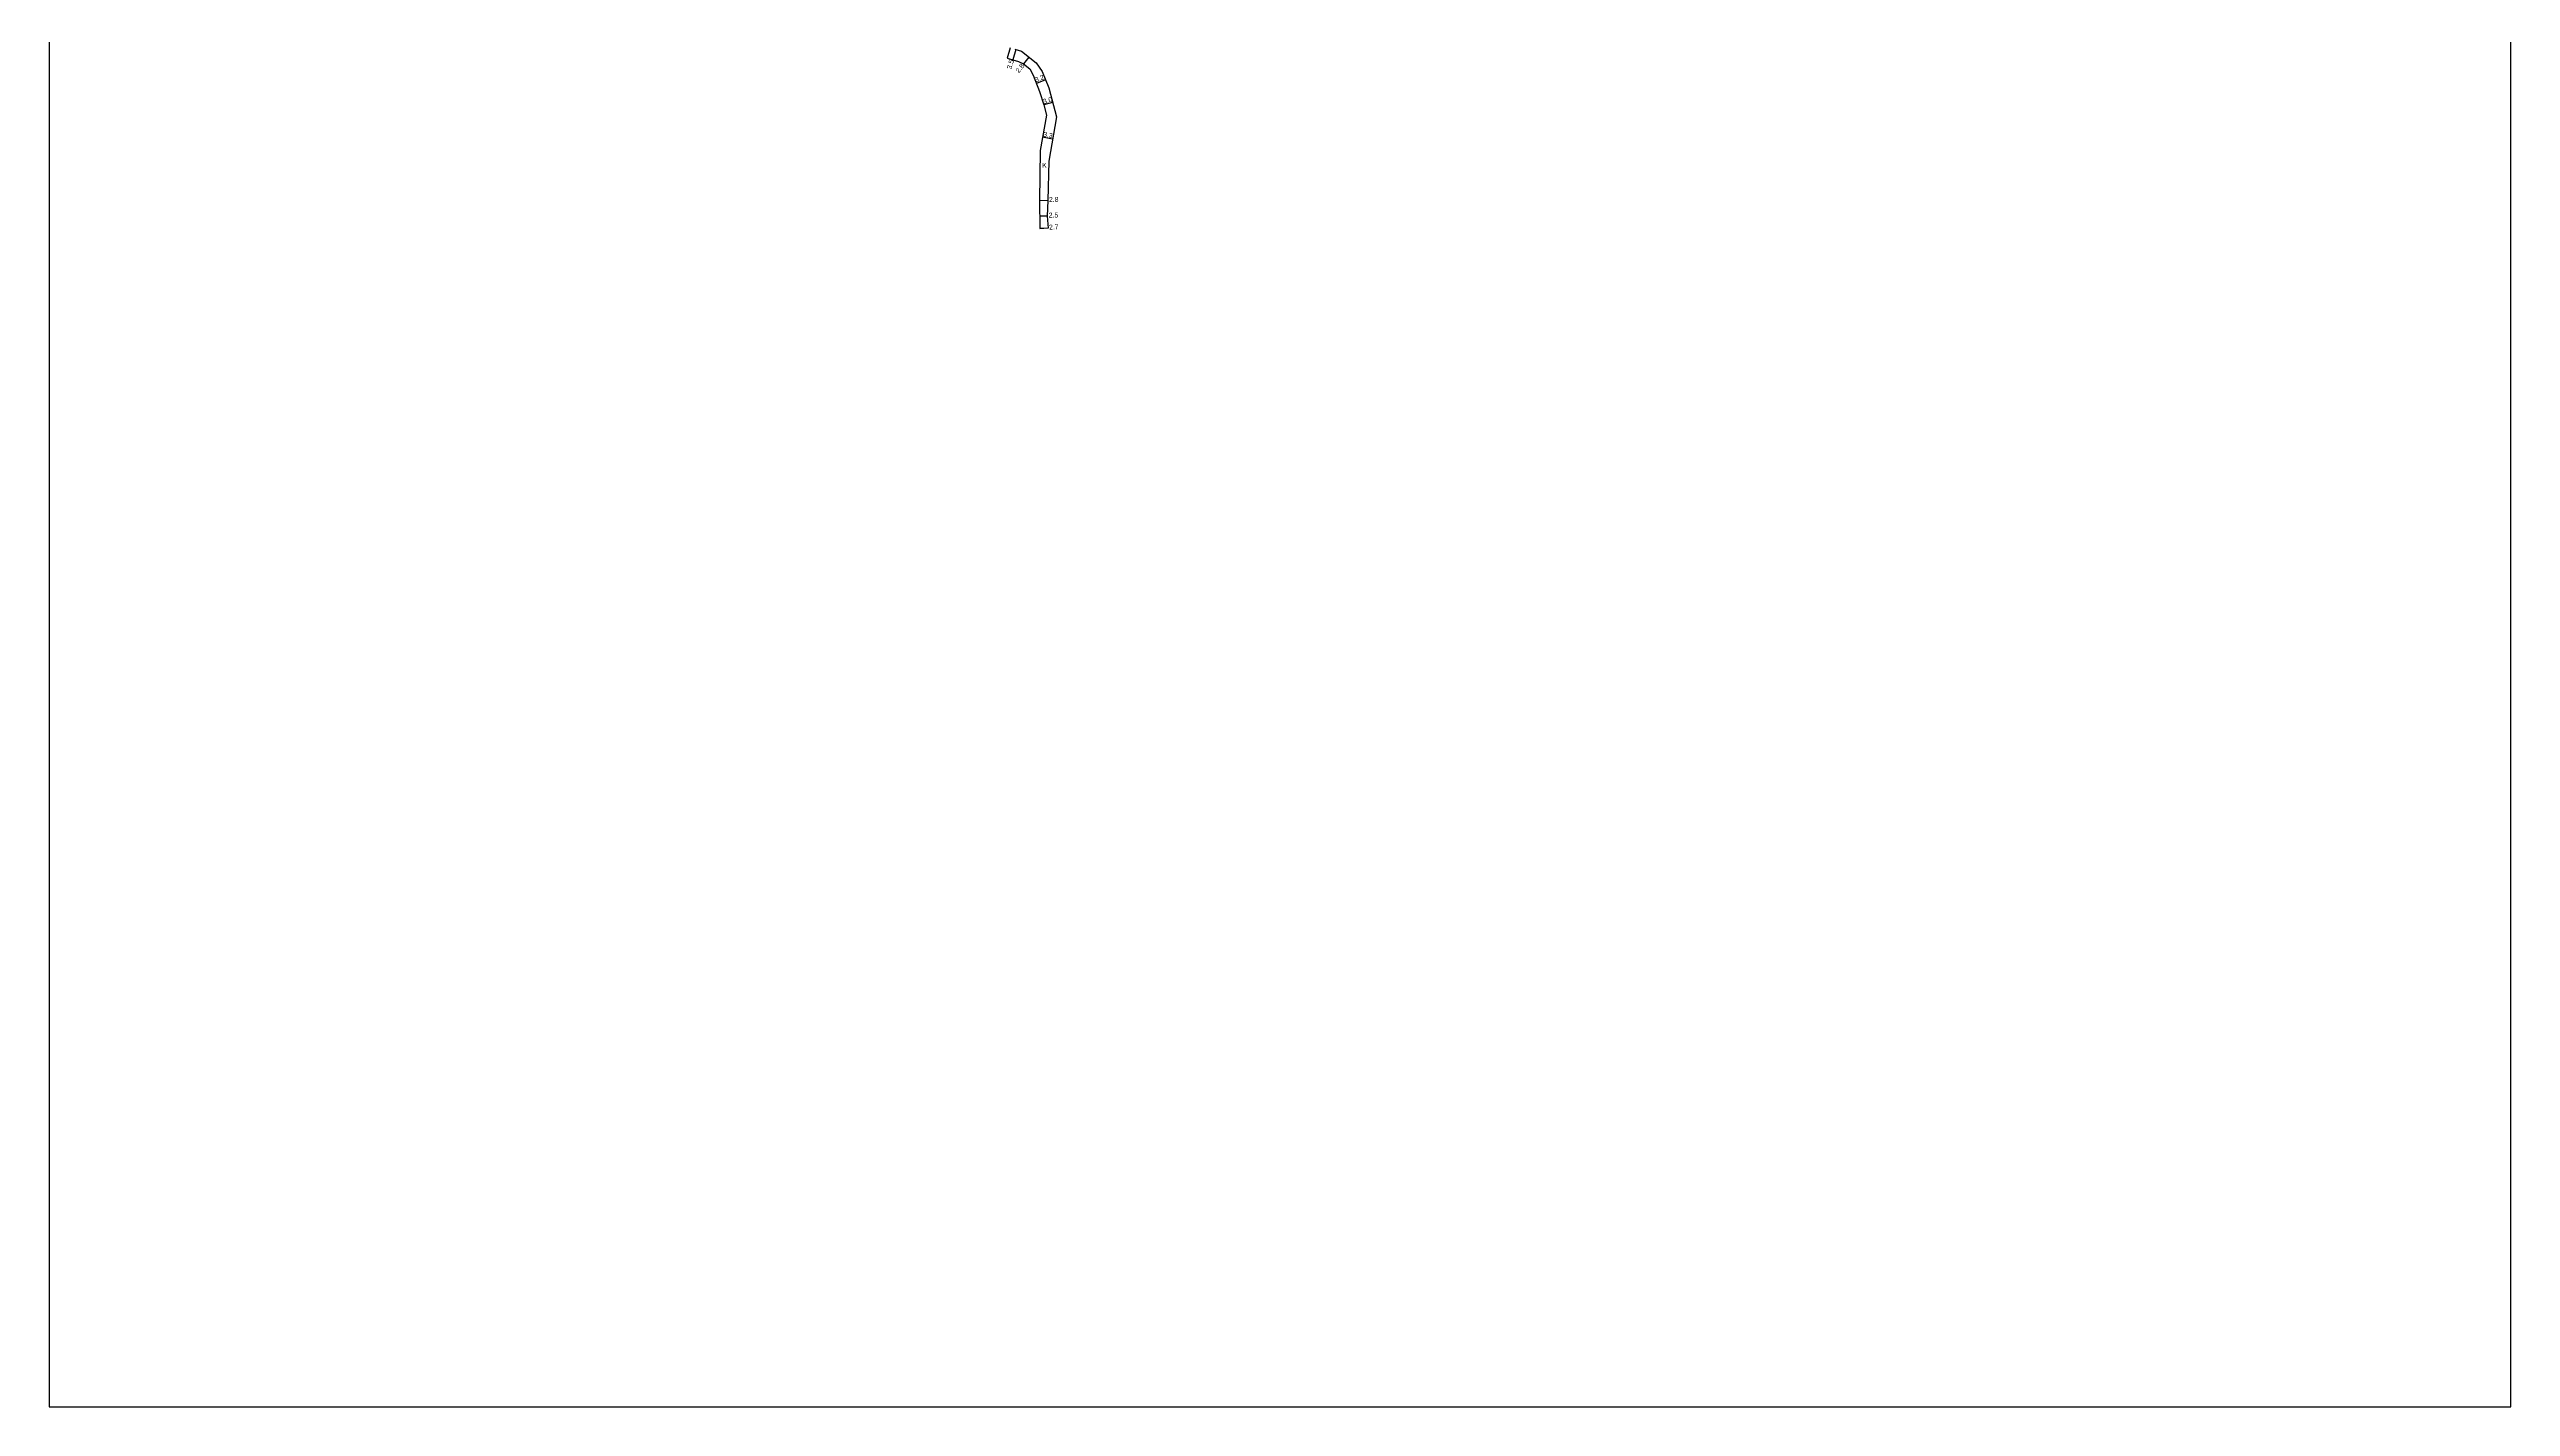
# Model space of a CAD drawing. Header units: metres. Extents: x -4000 to 0, y -102000 to -99000.
# Drawn here: x -800 to 0, y -100200 to -99759 of the extents above; entities that cross this region are included whole.
import ezdxf

# ---------------------------------------------------------------- set-up
doc = ezdxf.new("R2010")
doc.units = ezdxf.units.M
doc.header["$LTSCALE"] = 2.5
for name, color, linetype in [('図郭', 7, 'Continuous'), ('幅員', 7, 'Continuous'), ('舗装', 7, 'Continuous'), ('道路', 7, 'Continuous')]:
    doc.layers.add(name, color=color, linetype=linetype)
doc.styles.get("Standard").update_dxf_attribs({"font": ''})
doc.styles.get('Standard').set_extended_font_data('@MS PGothic')

msp = doc.modelspace()

# ---------------------------------------------------------------- linework, layer by layer
at = {"layer": '図郭'}
msp.add_lwpolyline([(-800, -100200), (0, -100200), (0, -99600), (-800, -99600)], close=True, dxfattribs=at)
at = {"layer": '幅員'}
for points in [[(-485.83, -99759.07), (-486.82, -99762.43)], [(-481.62, -99761.55), (-483.39, -99763.71)], [(-476.22, -99768.93), (-479.19, -99770.12)], [(-473.89, -99776.28), (-476.78, -99777.06)], [(-473.89, -99788.18), (-477.14, -99787.61)], [(-475.41, -99808.17), (-478.21, -99808.21)], [(-475.64, -99813.25), (-478.14, -99813.29)], [(-478.08, -99817.2), (-475.39, -99817.03)]]:
    msp.add_lwpolyline(points, dxfattribs=at)
at = {"layer": '道路'}
for points in [[(-487.68, -99758.53), (-488.67, -99761.88), (-484.96, -99762.98)], [(-486.19, -99758.97), (-483.97, -99759.62), (-479.27, -99763.48), (-477.28, -99766.28), (-475.15, -99771.57), (-472.62, -99780.98), (-475.17, -99795.38), (-475.41, -99808.17), (-475.64, -99813.25), (-475.38, -99817.17)], [(-484.96, -99762.98), (-483.39, -99763.71), (-481.33, -99765.4), (-480.25, -99767.48)], [(-480.25, -99767.48), (-478.12, -99772.77)], [(-478.12, -99772.77), (-476.78, -99777.06), (-475.87, -99780.43)], [(-475.87, -99780.43), (-477.9, -99791.91)], [(-477.9, -99791.91), (-478.21, -99808.12)], [(-478.21, -99808.12), (-478.08, -99817.2)], [(-475.38, -99817.17), (-478.08, -99817.2)]]:
    msp.add_lwpolyline(points, dxfattribs=at)

# ---------------------------------------------------------------- texts
at = {"layer": '幅員'}
for s, rotation, p in [('3.5', 73.57033, (-487.3, -99765.63)), ('2.8', 50.67548, (-484.86, -99766.87)), ('3.2', 21.92826, (-479.31, -99769.82)), ('3.0', 15.09731, (-476.81, -99776.81)), ('3.3', 349.95231, (-477.05, -99787.37)), ('2.8', 0.80311, (-475.06, -99808.63)), ('2.5', 0.80413, (-475.14, -99813.71)), ('2.7', 3.72507, (-475, -99817.64))]:
    msp.add_text(s, height=1.6, rotation=rotation, dxfattribs=at).set_placement(p)
at = {"layer": '舗装'}
msp.add_text('K', height=1.6, dxfattribs=at).set_placement((-477.28, -99797.52))

doc.saveas('drawing.dxf')
